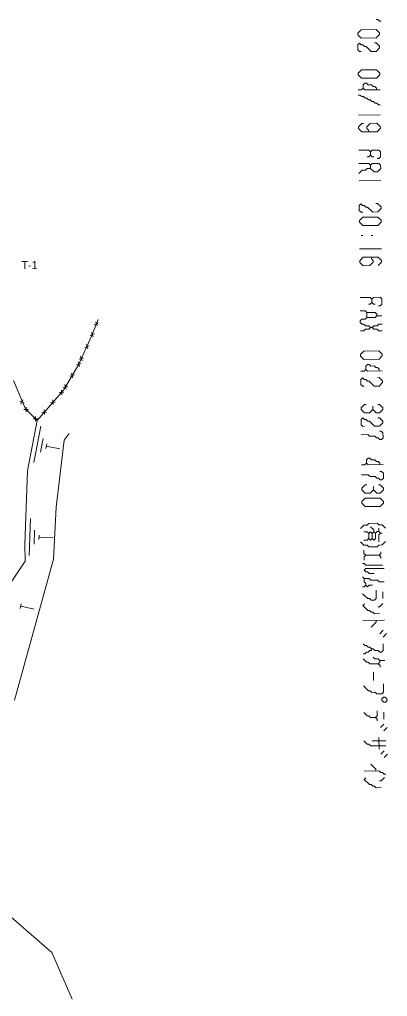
# Model space of a CAD drawing. Units: millimetres, scale not verified. Extents: x 56189 to 355068, y 31537 to 257017.
# Drawn here: x 326854 to 354796, y 181833 to 255972 of the extents above; entities that cross this region are included whole.
import ezdxf
from ezdxf.enums import TextEntityAlignment as Align

# ---------------------------------------------------------------- set-up
doc = ezdxf.new("R2010")
doc.units = ezdxf.units.MM
doc.header["$LTSCALE"] = 500
doc.layers.add('0平面図-0通り芯', color=3, linetype='Continuous', lineweight=13)
doc.styles.add('MS-ゴシック-5.0-1.0', font='')
doc.styles.get('MS-ゴシック-5.0-1.0').set_extended_font_data('MS-ゴシック-5.0-1.0')

msp = doc.modelspace()

# ---------------------------------------------------------------- linework, layer by layer
at = {"layer": '0平面図-0通り芯', "color": 4}
for p, q in [((353928.1, 255971.2), (354055.1, 255972.4)), ((354055.1, 255972.4), (354183.2, 255846.5)), ((354183.2, 255846.5), (354310.2, 255847.6)), ((352791.8, 255199.3), (352540, 254943.1)), ((352791.8, 255199.3), (353934.8, 255209.3)), ((353934.8, 255209.3), (354190.9, 254957.5)), ((352540, 254943.1), (352541.1, 254816.1)), ((352541.1, 254816.1), (352797.3, 254564.3)), ((352797.3, 254564.3), (353940.2, 254574.3)), ((354192.1, 254830.5), (353940.2, 254574.3)), ((354190.9, 254957.5), (354192.1, 254830.5)), ((352673.6, 254182.2), (352547.8, 254054.1)), ((352547.8, 254054.1), (352551.1, 253673.1)), ((352551.1, 253673.1), (352679.2, 253547.2)), ((352673.6, 254182.2), (352801.8, 254056.3)), ((352801.8, 254056.3), (352928.8, 254057.4)), ((352928.8, 254057.4), (353056.8, 253931.5)), ((353056.8, 253931.5), (353183.8, 253932.7)), ((353183.8, 253932.7), (353568.2, 253555)), ((353568.2, 253555), (353949.2, 253558.3)), ((353816.6, 254192.2), (353943.6, 254193.3)), ((353943.6, 254193.3), (354199.8, 253941.5)), ((354200.9, 253814.5), (353949.2, 253558.3)), ((354199.8, 253941.5), (354200.9, 253814.5)), ((352679.2, 253547.2), (352806.2, 253548.4)), ((352818.4, 252151.4), (352566.6, 251895.2)), ((352818.4, 252151.4), (353961.3, 252161.4)), ((353961.3, 252161.4), (354217.6, 251909.6)), ((352566.6, 251895.2), (352567.8, 251768.2)), ((352567.8, 251768.2), (352823.9, 251516.5)), ((352823.9, 251516.5), (353966.9, 251526.4)), ((354218.7, 251782.6), (353966.9, 251526.4)), ((354217.6, 251909.6), (354218.7, 251782.6)), ((352577.7, 250625.3), (352831.7, 250627.4)), ((352957.5, 250755.6), (352831.7, 250627.4)), ((353081.2, 251137.7), (352955.3, 251009.5)), ((352955.3, 251009.5), (352957.5, 250755.6)), ((352957.5, 250755.6), (353085.6, 250629.7)), ((353081.2, 251137.7), (353208.2, 251138.8)), ((353085.6, 250629.7), (354228.7, 250639.7)), ((353208.2, 251138.8), (353336.4, 251012.8)), ((353336.4, 251012.8), (353590.3, 251015.1)), ((353590.3, 251015.1), (353718.4, 250889.2)), ((353718.4, 250889.2), (353845.4, 250890.3)), ((353845.4, 250890.3), (353973.5, 250764.4)), ((353973.5, 250764.4), (353974.7, 250637.4)), ((352581.1, 250244.2), (352708, 250245.4)), ((352708, 250245.4), (352836.1, 250119.5)), ((352836.1, 250119.5), (352963.2, 250120.6)), ((352963.2, 250120.6), (353091.2, 249994.7)), ((353091.2, 249994.7), (353218.2, 249995.8)), ((353218.2, 249995.8), (353346.3, 249869.9)), ((353346.3, 249869.9), (353473.3, 249871)), ((353473.3, 249871), (353601.4, 249745.1)), ((353601.4, 249745.1), (353728.4, 249746.2)), ((353728.4, 249746.2), (353856.5, 249620.4)), ((353856.5, 249620.4), (353983.5, 249621.5)), ((353983.5, 249621.5), (354111.6, 249495.6)), ((354111.6, 249495.6), (354238.6, 249496.7)), ((352594.3, 248720.3), (354245.2, 248734.7)), ((352853.8, 248087.6), (352602, 247831.3)), ((352602, 247831.3), (352603.2, 247704.3)), ((352603.2, 247704.3), (352859.4, 247452.5)), ((352853.8, 248087.6), (352980.8, 248088.6)), ((353488.8, 248093.1), (353237.1, 247836.9)), ((353237.1, 247836.9), (353238.2, 247709.9)), ((353238.2, 247709.9), (353366.2, 247584)), ((353488.8, 248093.1), (353996.8, 248097.5)), ((353996.8, 248097.5), (354253, 247845.7)), ((354254.1, 247718.7), (354002.3, 247462.5)), ((354253, 247845.7), (354254.1, 247718.7)), ((352859.4, 247452.5), (354002.3, 247462.5)), ((353366.2, 247584), (353367.4, 247457)), ((352617.6, 246053.4), (353379.6, 246060.1)), ((353257, 245550.9), (353384, 245552.1)), ((353379.6, 246060.1), (353507.7, 245934.2)), ((353509.9, 245680.2), (353384, 245552.1)), ((353633.5, 246062.3), (353507.7, 245934.2)), ((353507.7, 245934.2), (353509.9, 245680.2)), ((353509.9, 245680.2), (353638, 245554.3)), ((353633.5, 246062.3), (354141.5, 246066.7)), ((353638, 245554.3), (353765, 245555.4)), ((354020.1, 245430.6), (354147.1, 245431.7)), ((354141.5, 246066.7), (354269.7, 245940.8)), ((354272.9, 245559.8), (354147.1, 245431.7)), ((354269.7, 245940.8), (354272.9, 245559.8)), ((352626.5, 245037.4), (353388.4, 245044.1)), ((353264.7, 244662), (353138.9, 244533.9)), ((353264.7, 244662), (353518.7, 244664.2)), ((353388.4, 245044.1), (353516.5, 244918.2)), ((353642.4, 245046.3), (353516.5, 244918.2)), ((353516.5, 244918.2), (353518.7, 244664.2)), ((353518.7, 244664.2), (353774.9, 244412.5)), ((353642.4, 245046.3), (354150.4, 245050.8)), ((354280.8, 244670.9), (354028.9, 244414.7)), ((354150.4, 245050.8), (354278.5, 244924.9)), ((354278.5, 244924.9), (354280.8, 244670.9)), ((352884.9, 244531.7), (352633.1, 244275.5)), ((352884.9, 244531.7), (353138.9, 244533.9)), ((353774.9, 244412.5), (354028.9, 244414.7)), ((352637.5, 243767.5), (354288.5, 243781.9)), ((352780, 241990.7), (352654.2, 241862.5)), ((352654.2, 241862.5), (352657.5, 241481.6)), ((352780, 241990.7), (352908.2, 241864.8)), ((352908.2, 241864.8), (353035.2, 241865.9)), ((353035.2, 241865.9), (353163.2, 241740)), ((353163.2, 241740), (353290.2, 241741.1)), ((353290.2, 241741.1), (353674.6, 241363.4)), ((353923, 242000.6), (354050, 242001.8)), ((354050, 242001.8), (354306.2, 241750)), ((354306.2, 241750), (354307.3, 241623)), ((352657.5, 241481.6), (352785.6, 241355.7)), ((352915.9, 240975.8), (352664.1, 240719.6)), ((352785.6, 241355.7), (352912.6, 241356.8)), ((352915.9, 240975.8), (354058.9, 240985.8)), ((353674.6, 241363.4), (354055.5, 241366.8)), ((354307.3, 241623), (354055.5, 241366.8)), ((354058.9, 240985.8), (354315.1, 240734)), ((352664.1, 240719.6), (352665.2, 240592.6)), ((352665.2, 240592.6), (352921.5, 240340.9)), ((352921.5, 240340.9), (354064.4, 240350.8)), ((354316.2, 240607), (354064.4, 240350.8)), ((354315.1, 240734), (354316.2, 240607)), ((352801.1, 239577.8), (352928.1, 239578.9)), ((353563.1, 239584.4), (353690.1, 239585.5)), ((352683, 238560.7), (354333.9, 238575.1)), ((352942.5, 237928), (352690.7, 237671.7)), ((352690.7, 237671.7), (352691.8, 237544.7)), ((352691.8, 237544.7), (352948.1, 237293)), ((352942.5, 237928), (354085.5, 237937.9)), ((352948.1, 237293), (353456, 237297.4)), ((353707.8, 237553.5), (353456, 237297.4)), ((353577.5, 237933.5), (353578.6, 237806.5)), ((353578.6, 237806.5), (353706.7, 237680.6)), ((353706.7, 237680.6), (353707.8, 237553.5)), ((354085.5, 237937.9), (354341.7, 237686.1)), ((354342.8, 237559.2), (354091, 237302.9)), ((354341.7, 237686.1), (354342.8, 237559.2)), ((352715.1, 234877.9), (353477, 234884.5)), ((353354.5, 234375.4), (353481.5, 234376.5)), ((353477, 234884.5), (353605.2, 234758.6)), ((353607.4, 234504.6), (353481.5, 234376.5)), ((353731.1, 234886.7), (353605.2, 234758.6)), ((353605.2, 234758.6), (353607.4, 234504.6)), ((353607.4, 234504.6), (353735.5, 234378.7)), ((353731.1, 234886.7), (354239.1, 234891.1)), ((353735.5, 234378.7), (353862.5, 234379.9)), ((354239.1, 234891.1), (354367.2, 234765.2)), ((354370.5, 234384.2), (354244.6, 234256.2)), ((354367.2, 234765.2), (354370.5, 234384.2)), ((352724, 233861.8), (353104.9, 233865.2)), ((353104.9, 233865.2), (353233, 233739.3)), ((353233, 233739.3), (353868, 233744.8)), ((353233, 233739.3), (353236.4, 233358.3)), ((353868, 233744.8), (353996.2, 233619)), ((353996.2, 233619), (353997.3, 233492)), ((354117.6, 234255.1), (354244.6, 234256.2)), ((332857.6, 232950), (332533.9, 232807.9)), ((332624.7, 233040.8), (332766.8, 232717.1)), ((352856.5, 233228), (352730.7, 233100)), ((352730.7, 233100), (352731.8, 232972.9)), ((352731.8, 232972.9), (352859.9, 232847)), ((352856.5, 233228), (353110.5, 233230.2)), ((352859.9, 232847), (352986.8, 232848.1)), ((352986.8, 232848.1), (353114.9, 232722.3)), ((353236.4, 233358.3), (353110.5, 233230.2)), ((353236.4, 233358.3), (353871.3, 233363.9)), ((353997.3, 233492), (353871.3, 233363.9)), ((353997.3, 233492), (354378.2, 233495.3)), ((354129.8, 232858.1), (354003.9, 232730)), ((354129.8, 232858.1), (354383.8, 232860.3)), ((332552.8, 232125.7), (332221.3, 232003)), ((332325.7, 232230.2), (332448.4, 231898.6)), ((352737.3, 232337.9), (352991.3, 232340.2)), ((353117.1, 232468.2), (352991.3, 232340.2)), ((353114.9, 232722.3), (353368.9, 232724.5)), ((353117.1, 232468.2), (353371.2, 232470.5)), ((353368.9, 232724.5), (353497, 232598.6)), ((353497, 232598.6), (353371.2, 232470.5)), ((353497, 232598.6), (353624, 232599.7)), ((353750, 232727.8), (353624, 232599.7)), ((353624, 232599.7), (353752.1, 232473.8)), ((353750, 232727.8), (354003.9, 232730)), ((353752.1, 232473.8), (354006.1, 232476)), ((354006.1, 232476), (354134.2, 232350.1)), ((354134.2, 232350.1), (354388.2, 232352.3)), ((331907.8, 231321.6), (332030.5, 230990.1)), ((332135, 231217.2), (331803.4, 231094.5)), ((353004.6, 230816.2), (352752.8, 230560)), ((353004.6, 230816.2), (354147.5, 230826.2)), ((354147.5, 230826.2), (354403.8, 230574.4)), ((354403.8, 230574.4), (354404.8, 230447.4)), ((331531.9, 229863.6), (331189.7, 229774.9)), ((331316.4, 229990.4), (331405.2, 229648.1)), ((331717.1, 230308.7), (331385.5, 230186)), ((331490, 230413.1), (331612.6, 230081.6)), ((352752.8, 230560), (352753.9, 230433)), ((352753.9, 230433), (353010.1, 230181.2)), ((353010.1, 230181.2), (354153.1, 230191.2)), ((354404.8, 230447.4), (354153.1, 230191.2)), ((330809.4, 229128.4), (330898.2, 228786.2)), ((352763.9, 229290.1), (353017.9, 229292.3)), ((353143.7, 229420.4), (353017.9, 229292.3)), ((353267.4, 229802.5), (353141.5, 229674.4)), ((353141.5, 229674.4), (353143.7, 229420.4)), ((353143.7, 229420.4), (353271.8, 229294.5)), ((353267.4, 229802.5), (353394.4, 229803.5)), ((353271.8, 229294.5), (354414.8, 229304.4)), ((353394.4, 229803.5), (353522.5, 229677.7)), ((353522.5, 229677.7), (353776.5, 229679.9)), ((353776.5, 229679.9), (353904.6, 229554)), ((353904.6, 229554), (354031.6, 229555.1)), ((354031.6, 229555.1), (354159.7, 229429.2)), ((354159.7, 229429.2), (354160.8, 229302.2)), ((331024.9, 229001.7), (330682.7, 228912.9)), ((352895.3, 228783.2), (352769.4, 228655.1)), ((352769.4, 228655.1), (352772.8, 228274.1)), ((352895.3, 228783.2), (353023.4, 228657.3)), ((353023.4, 228657.3), (353150.4, 228658.4)), ((353150.4, 228658.4), (353278.5, 228532.5)), ((353278.5, 228532.5), (353405.5, 228533.6)), ((353405.5, 228533.6), (353789.8, 228156)), ((354038.3, 228793.2), (354165.3, 228794.3)), ((354165.3, 228794.3), (354421.5, 228542.5)), ((354422.5, 228415.5), (354170.8, 228159.3)), ((354421.5, 228542.5), (354422.5, 228415.5)), ((330226.9, 227689.3), (329874.2, 227665.5)), ((330038.6, 227853.8), (330062.4, 227501)), ((330517.9, 228139.7), (330175.7, 228051)), ((330302.4, 228266.5), (330391.2, 227924.2)), ((352772.8, 228274.1), (352900.8, 228148.2)), ((352900.8, 228148.2), (353027.8, 228149.3)), ((353789.8, 228156), (354170.8, 228159.3)), ((326873.8, 227013), (327198.2, 226872.3)), ((327106.4, 227104.8), (326965.6, 226780.5)), ((329569.1, 226936.1), (329216.3, 226912.3)), ((329380.8, 227100.6), (329404.6, 226747.8)), ((327534.8, 226372.8), (327181.2, 226369.7)), ((327359.5, 226194.5), (327356.5, 226548)), ((328911.3, 226182.9), (328558.5, 226159.1)), ((328723, 226347.4), (328746.8, 225994.6)), ((353040, 226752.4), (352788.3, 226496.2)), ((352788.3, 226496.2), (352789.4, 226369.2)), ((352789.4, 226369.2), (353045.6, 226117.4)), ((353040, 226752.4), (353167, 226753.5)), ((353678.3, 226376.9), (353426.6, 226120.7)), ((353676.1, 226630.9), (353678.3, 226376.9)), ((353678.3, 226376.9), (353934.5, 226125.1)), ((353934.5, 226125.1), (354188.5, 226127.4)), ((354056, 226761.2), (354183, 226762.3)), ((354183, 226762.3), (354439.2, 226510.5)), ((354440.3, 226383.6), (354188.5, 226127.4)), ((354439.2, 226510.5), (354440.3, 226383.6)), ((328248, 225671.9), (327894.5, 225668.8)), ((328072.8, 225493.6), (328069.7, 225847.1)), ((352922, 225735.3), (352796, 225607.2)), ((352796, 225607.2), (352799.3, 225226.2)), ((352922, 225735.3), (353050, 225609.4)), ((353045.6, 226117.4), (353426.6, 226120.7)), ((353050, 225609.4), (353177, 225610.5)), ((353177, 225610.5), (353305, 225484.6)), ((353305, 225484.6), (353432.1, 225485.7)), ((353432.1, 225485.7), (353816.4, 225108.1)), ((354064.9, 225745.2), (354191.8, 225746.4)), ((354191.8, 225746.4), (354448.1, 225494.6)), ((354448.1, 225494.6), (354449.2, 225367.6)), ((328463.8, 225102.1), (327938.6, 222351.8)), ((352799.3, 225226.2), (352927.4, 225100.3)), ((352927.4, 225100.3), (353054.4, 225101.4)), ((353816.4, 225108.1), (354197.4, 225111.4)), ((354449.2, 225367.6), (354197.4, 225111.4)), ((354200.8, 224730.5), (354327.7, 224731.5)), ((354327.7, 224731.5), (354455.8, 224605.6)), ((328643.4, 224177), (328446.5, 223145.6)), ((352806, 224464.2), (353314, 224468.7)), ((353314, 224468.7), (353442.1, 224342.8)), ((353442.1, 224342.8), (353823.1, 224346.1)), ((353823.1, 224346.1), (353951.2, 224220.2)), ((353951.2, 224220.2), (354078.1, 224221.4)), ((354078.1, 224221.4), (354206.3, 224095.4)), ((354206.3, 224095.4), (354333.2, 224096.6)), ((354459.2, 224224.6), (354333.2, 224096.6)), ((354455.8, 224605.6), (354459.2, 224224.6)), ((328921.6, 223767.5), (328856, 223423.8)), ((328888.8, 223595.7), (329920.1, 223398.8)), ((353329.5, 222690.7), (353203.6, 222562.6)), ((353203.6, 222562.6), (353205.8, 222308.6)), ((353329.5, 222690.7), (353456.5, 222691.9)), ((353456.5, 222691.9), (353584.6, 222565.9)), ((353584.6, 222565.9), (353838.6, 222568.1)), ((353838.6, 222568.1), (353966.7, 222442.3)), ((353966.7, 222442.3), (354093.7, 222443.4)), ((354093.7, 222443.4), (354221.8, 222317.5)), ((352825.9, 222178.3), (353080, 222180.5)), ((353205.8, 222308.6), (353080, 222180.5)), ((353205.8, 222308.6), (353333.9, 222182.8)), ((353333.9, 222182.8), (354476.9, 222192.7)), ((354221.8, 222317.5), (354222.9, 222190.5)), ((354227.4, 221682.5), (354354.3, 221683.6)), ((354354.3, 221683.6), (354482.4, 221557.8)), ((352832.6, 221416.4), (353340.6, 221420.8)), ((353340.6, 221420.8), (353468.7, 221294.9)), ((353468.7, 221294.9), (353849.7, 221298.2)), ((353849.7, 221298.2), (353977.7, 221172.3)), ((353977.7, 221172.3), (354104.7, 221173.4)), ((354104.7, 221173.4), (354232.9, 221047.5)), ((354232.9, 221047.5), (354359.9, 221048.7)), ((354485.7, 221176.8), (354359.9, 221048.7)), ((354482.4, 221557.8), (354485.7, 221176.8)), ((353093.2, 220656.6), (352841.4, 220400.4)), ((352841.4, 220400.4), (352842.6, 220273.4)), ((352842.6, 220273.4), (353098.8, 220021.6)), ((353093.2, 220656.6), (353220.2, 220657.7)), ((353731.5, 220281.2), (353479.8, 220024.9)), ((353729.3, 220535.1), (353731.5, 220281.2)), ((353731.5, 220281.2), (353987.7, 220029.4)), ((354109.2, 220665.5), (354236.2, 220666.6)), ((354236.2, 220666.6), (354492.4, 220414.8)), ((354493.5, 220287.8), (354241.8, 220031.6)), ((354492.4, 220414.8), (354493.5, 220287.8)), ((353102.1, 219640.6), (352850.3, 219384.4)), ((353098.8, 220021.6), (353479.8, 220024.9)), ((353102.1, 219640.6), (354245, 219650.6)), ((353987.7, 220029.4), (354241.8, 220031.6)), ((354245, 219650.6), (354501.3, 219398.8)), ((352850.3, 219384.4), (352851.4, 219257.4)), ((352851.4, 219257.4), (353107.7, 219005.6)), ((353107.7, 219005.6), (354250.6, 219015.6)), ((354502.4, 219271.8), (354250.6, 219015.6)), ((354501.3, 219398.8), (354502.4, 219271.8)), ((327681.2, 218101.5), (327578.5, 215303.4)), ((352992.8, 217607.6), (352741.1, 217351.4)), ((352992.8, 217607.6), (353246.8, 217609.8)), ((353372.7, 217737.9), (353246.8, 217609.8)), ((353372.7, 217737.9), (354007.7, 217743.5)), ((353501.9, 217485), (353758.1, 217233.2)), ((353758.1, 217233.2), (353759.2, 217106.3)), ((354007.7, 217743.5), (354135.8, 217617.5)), ((354135.8, 217617.5), (354389.8, 217619.8)), ((354138, 217363.6), (354140.2, 217109.6)), ((354389.8, 217619.8), (354646, 217368)), ((327998.8, 217214.3), (327960.3, 216165)), ((328335.8, 216851.7), (328322.9, 216502)), ((328329.3, 216676.8), (329378.6, 216638.3)), ((352997.3, 217099.6), (353251.2, 217101.8)), ((353251.2, 217101.8), (353379.3, 216976)), ((353382.7, 216595), (353256.8, 216466.9)), ((353505.2, 217104), (353379.3, 216976)), ((353379.3, 216976), (353382.7, 216595)), ((353382.7, 216595), (353510.8, 216469.1)), ((353505.2, 217104), (353633.4, 216978.1)), ((353636.7, 216597.2), (353510.8, 216469.1)), ((353759.2, 217106.3), (353633.4, 216978.1)), ((353633.4, 216978.1), (353636.7, 216597.2)), ((353636.7, 216597.2), (353764.8, 216471.3)), ((353759.2, 217106.3), (353887.3, 216980.4)), ((353890.7, 216599.4), (353764.8, 216471.3)), ((354013.2, 217108.5), (353887.3, 216980.4)), ((353887.3, 216980.4), (353890.7, 216599.4)), ((354013.2, 217108.5), (354140.2, 217109.6)), ((354140.2, 217109.6), (354268.3, 216983.7)), ((354268.3, 216983.7), (354142.4, 216855.6)), ((354142.4, 216855.6), (354146.8, 216347.6)), ((354268.3, 216983.7), (354395.3, 216984.8)), ((352749.9, 216335.4), (353006.2, 216083.6)), ((353002.8, 216464.6), (353256.8, 216466.9)), ((353006.2, 216083.6), (353260.1, 216085.9)), ((353260.1, 216085.9), (353388.2, 215960)), ((353388.2, 215960), (354023.2, 215965.5)), ((354149.1, 216093.6), (354023.2, 215965.5)), ((354149.1, 216093.6), (354403.1, 216095.9)), ((354654.8, 216352), (354403.1, 216095.9)), ((353009.5, 215702.7), (353011.7, 215448.7)), ((353011.7, 215448.7), (353139.8, 215322.8)), ((353139.8, 215322.8), (353013.9, 215194.7)), ((353013.9, 215194.7), (353016.1, 214940.7)), ((353139.8, 215322.8), (354155.7, 215331.7)), ((354281.6, 215459.8), (354155.7, 215331.7)), ((354155.7, 215331.7), (354283.9, 215205.8)), ((354280.5, 215586.8), (354281.6, 215459.8)), ((354283.9, 215205.8), (354285, 215078.8)), ((352891.3, 214685.6), (353018.3, 214686.7)), ((353018.3, 214686.7), (353146.4, 214560.8)), ((353148.6, 214306.9), (353022.8, 214178.7)), ((353146.4, 214560.8), (354416.4, 214571.9)), ((353148.6, 214306.9), (354545.6, 214319)), ((352900.2, 213669.6), (353028.3, 213543.7)), ((353022.8, 214178.7), (353150.9, 214052.8)), ((353028.3, 213543.7), (353409.2, 213547)), ((353028.3, 213543.7), (353030.5, 213289.8)), ((353150.9, 214052.8), (353277.8, 214054)), ((353277.8, 214054), (353406, 213928.1)), ((353406, 213928.1), (353786.9, 213931.4)), ((353409.2, 213547), (353537.3, 213421.2)), ((352906.9, 212907.6), (353033.8, 212908.8)), ((353030.5, 213289.8), (353158.6, 213163.9)), ((353159.7, 213036.9), (353033.8, 212908.8)), ((353158.6, 213163.9), (353159.7, 213036.9)), ((353159.7, 213036.9), (353287.8, 212911)), ((353413.7, 213039.1), (353287.8, 212911)), ((353413.7, 213039.1), (353667.7, 213041.3)), ((353537.3, 213421.2), (354045.3, 213425.6)), ((354045.3, 213425.6), (354173.5, 213299.7)), ((354173.5, 213299.7), (354554.4, 213303)), ((352911.3, 212399.7), (353295.6, 212022)), ((353925, 212662.5), (353930.5, 212027.6)), ((354434.1, 212540), (354438.5, 212032)), ((326982.7, 211617.4), (326911.8, 211274.7)), ((326947.2, 211446), (327975.4, 211233.1)), ((353044.9, 211638.8), (352919.1, 211510.7)), ((352919.1, 211510.7), (353303.3, 211133)), ((353295.6, 212022), (353422.5, 212023.1)), ((353422.5, 212023.1), (353550.7, 211897.2)), ((353550.7, 211897.2), (353804.7, 211899.4)), ((353930.5, 212027.6), (353804.7, 211899.4)), ((354063.1, 211393.7), (354190.1, 211394.8)), ((354441.9, 211651), (354190.1, 211394.8)), ((353303.3, 211133), (353430.3, 211134.2)), ((353430.3, 211134.2), (353558.4, 211008.3)), ((353558.4, 211008.3), (353685.4, 211009.4)), ((353685.4, 211009.4), (353813.5, 210883.5)), ((353813.5, 210883.5), (354194.5, 210886.9)), ((352929, 210367.8), (354580, 210382.2)), ((353946.1, 210249.6), (353568.4, 209865.3)), ((353945, 210376.6), (353946.1, 210249.6)), ((354459.6, 209619.1), (354207.8, 209362.9)), ((354715.8, 209367.4), (354464, 209111.1)), ((352944.5, 208589.8), (353072.6, 208463.9)), ((353072.6, 208463.9), (353199.7, 208465)), ((353199.7, 208465), (353327.7, 208339.2)), ((353327.7, 208339.2), (353454.7, 208340.3)), ((353454.7, 208340.3), (353582.8, 208214.4)), ((354468.5, 208603.1), (354472.9, 208095.2)), ((352951.2, 207827.9), (353078.2, 207829)), ((353204, 207957.1), (353078.2, 207829)), ((353204, 207957.1), (353331.1, 207958.2)), ((353456.9, 208086.3), (353331.1, 207958.2)), ((353456.9, 208086.3), (353583.9, 208087.4)), ((353582.8, 208214.4), (353709.8, 208215.5)), ((353582.8, 208214.4), (353583.9, 208087.4)), ((353709.8, 208215.5), (353837.9, 208089.6)), ((353837.9, 208089.6), (354091.9, 208091.8)), ((354091.9, 208091.8), (354220, 207965.9)), ((354220, 207965.9), (354347, 207967)), ((354472.9, 208095.2), (354347, 207967)), ((352954.5, 207446.9), (353210.7, 207195.1)), ((353210.7, 207195.1), (353337.7, 207196.2)), ((353337.7, 207196.2), (353465.8, 207070.3)), ((353465.8, 207070.3), (354100.8, 207075.9)), ((353715.3, 207580.5), (353843.4, 207454.6)), ((353843.4, 207454.6), (354097.5, 207456.8)), ((354097.5, 207456.8), (354225.5, 207331)), ((354226.6, 207203.9), (354100.8, 207075.9)), ((354100.8, 207075.9), (354228.9, 206950)), ((354225.5, 207331), (354606.6, 207334.3)), ((354225.5, 207331), (354226.6, 207203.9)), ((354228.9, 206950), (354230, 206823)), ((353725.3, 206437.6), (353730.9, 205802.6)), ((352972.2, 205414.9), (353356.5, 205037.3)), ((354495.1, 205555.2), (354500.6, 204920.2)), ((353356.5, 205037.3), (353483.5, 205038.4)), ((353483.5, 205038.4), (353611.6, 204912.5)), ((353611.6, 204912.5), (353865.7, 204914.7)), ((353865.7, 204914.7), (353993.7, 204788.8)), ((353993.7, 204788.8), (354374.8, 204792.1)), ((354500.6, 204920.2), (354374.8, 204792.1)), ((354504, 204539.3), (354378.1, 204411.2)), ((354378.1, 204411.2), (354379.2, 204284.2)), ((354379.2, 204284.2), (354507.3, 204158.3)), ((354504, 204539.3), (354630.9, 204540.4)), ((354507.3, 204158.3), (354634.3, 204159.4)), ((354630.9, 204540.4), (354759, 204414.5)), ((354760.1, 204287.5), (354634.3, 204159.4)), ((354759, 204414.5), (354760.1, 204287.5)), ((352990, 203383), (353246.2, 203131.2)), ((354004.8, 203518.9), (354008.1, 203137.9)), ((354513.9, 203396.3), (354518.3, 202888.4)), ((353246.2, 203131.2), (353373.2, 203132.4)), ((353373.2, 203132.4), (353501.2, 203006.5)), ((353501.2, 203006.5), (353882.3, 203009.8)), ((354008.1, 203137.9), (353882.3, 203009.8)), ((353882.3, 203009.8), (354010.4, 202883.9)), ((354010.4, 202883.9), (354011.5, 202756.9)), ((354521.7, 202507.4), (354269.9, 202251.2)), ((354777.9, 202255.6), (354526.1, 201999.4)), ((353008.8, 201224.1), (353265, 200972.4)), ((353265, 200972.4), (353392, 200973.5)), ((353392, 200973.5), (353520.1, 200847.6)), ((353643.8, 201229.6), (354659.7, 201238.5)), ((354149.5, 201488.1), (354157.3, 200599.1)), ((353520.1, 200847.6), (354663.1, 200857.5)), ((354539.4, 200475.4), (354287.6, 200219.2)), ((354795.6, 200223.7), (354543.8, 199967.4)), ((353532.3, 199450.6), (353916.6, 199072.9)), ((353028.8, 198938.2), (354171.7, 198948.2)), ((353916.6, 199072.9), (353917.7, 198945.9)), ((354171.7, 198948.2), (354299.8, 198822.3)), ((354299.8, 198822.3), (354426.8, 198823.4)), ((354426.8, 198823.4), (354554.9, 198697.5)), ((354554.9, 198697.5), (354682, 198698.6)), ((353160.2, 198431.3), (353034.3, 198303.2)), ((353034.3, 198303.2), (353418.6, 197925.6)), ((354178.4, 198186.2), (354305.4, 198187.3)), ((354557.1, 198443.5), (354305.4, 198187.3)), ((353418.6, 197925.6), (353545.6, 197926.7)), ((353545.6, 197926.7), (353673.7, 197800.8)), ((353673.7, 197800.8), (353800.7, 197801.9)), ((353800.7, 197801.9), (353928.8, 197676)), ((353928.8, 197676), (354309.8, 197679.3))]:
    msp.add_line(p, q, dxfattribs=at)
at = {"layer": '0平面図-0通り芯'}
for p, q in [((332328.5, 231937), (332825.4, 233211.4)), ((331331.3, 229769.2), (332328.5, 231937)), ((330205, 227854.3), (331331.3, 229769.2)), ((326388.5, 228583), (327296.3, 226431.9)), ((328193, 225550.7), (330205, 227854.3)), ((327296.3, 226431.9), (328193, 225550.7)), ((328193, 225550.7), (327464.4, 221734.2)), ((330238.3, 224044.5), (329647.7, 218959.1)), ((330614.8, 224555.7), (330238.3, 224044.5)), ((327464.4, 221734.2), (327259.1, 216144.2)), ((329647.7, 218959.1), (329428, 215020)), ((327259.1, 216144.2), (327270.2, 214874.2)), ((329428, 215020), (326473.2, 204325.8)), ((327270.2, 214874.2), (326267.5, 213341.4)), ((325084.5, 188819.1), (329307.4, 185172.9)), ((329307.4, 185172.9), (330862.4, 181630.3))]:
    msp.add_line(p, q, dxfattribs=at)

# ---------------------------------------------------------------- texts
at = {"layer": '0平面図-0通り芯', "color": 4, "style": 'MS-ゴシック-5.0-1.0'}
msp.add_text('T-1', height=607.6, dxfattribs=at).set_placement((327000.6, 236851), align=Align.BOTTOM_LEFT)

doc.saveas('drawing.dxf')
